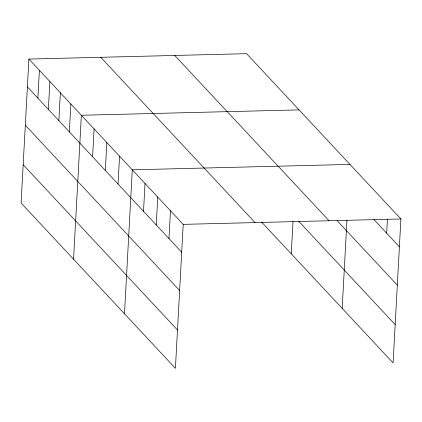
<?xml version="1.0" encoding="UTF-8"?>
<svg xmlns="http://www.w3.org/2000/svg" width="422" height="422" viewBox="0 0 422 422"><rect width="100%" height="100%" fill="white"/><g stroke="black" fill="none" stroke-linecap="round" stroke-linejoin="round"><path stroke-width="0.63" d="M28.896 59.069L21.1 203.024L175.415 368.327L183.211 224.367L28.896 59.069L246.585 53.673L400.9 218.976L393.104 362.931L261.524 221.988M37.88 98.162L39.388 70.31M48.377 109.403L49.886 81.546M58.869 120.639L60.378 92.787M69.361 131.88L70.87 104.028M73.565 259.229L81.362 115.269L299.05 109.878M92.587 156.757L94.095 128.905M105.315 170.398L106.824 142.546M118.049 184.034L119.558 156.182M124.49 313.778L132.286 169.818L349.975 164.427M143.512 211.311L145.02 183.454M156.24 224.947L157.749 197.095M168.974 238.583L170.483 210.731M291.254 253.833L293.016 221.365M342.179 308.382L346.953 220.205M386.663 233.192L387.433 218.939M183.211 224.367L400.9 218.976M373.929 219.556L399.391 246.828M337.173 220.717L397.318 285.14M174.745 55.456L329.065 220.753M298.597 221.165L395.177 324.618M100.731 57.286L255.052 222.589M27.388 86.921L181.703 252.219M25.315 125.234L179.63 290.536M23.173 164.712L177.493 330.009"/></g></svg>
